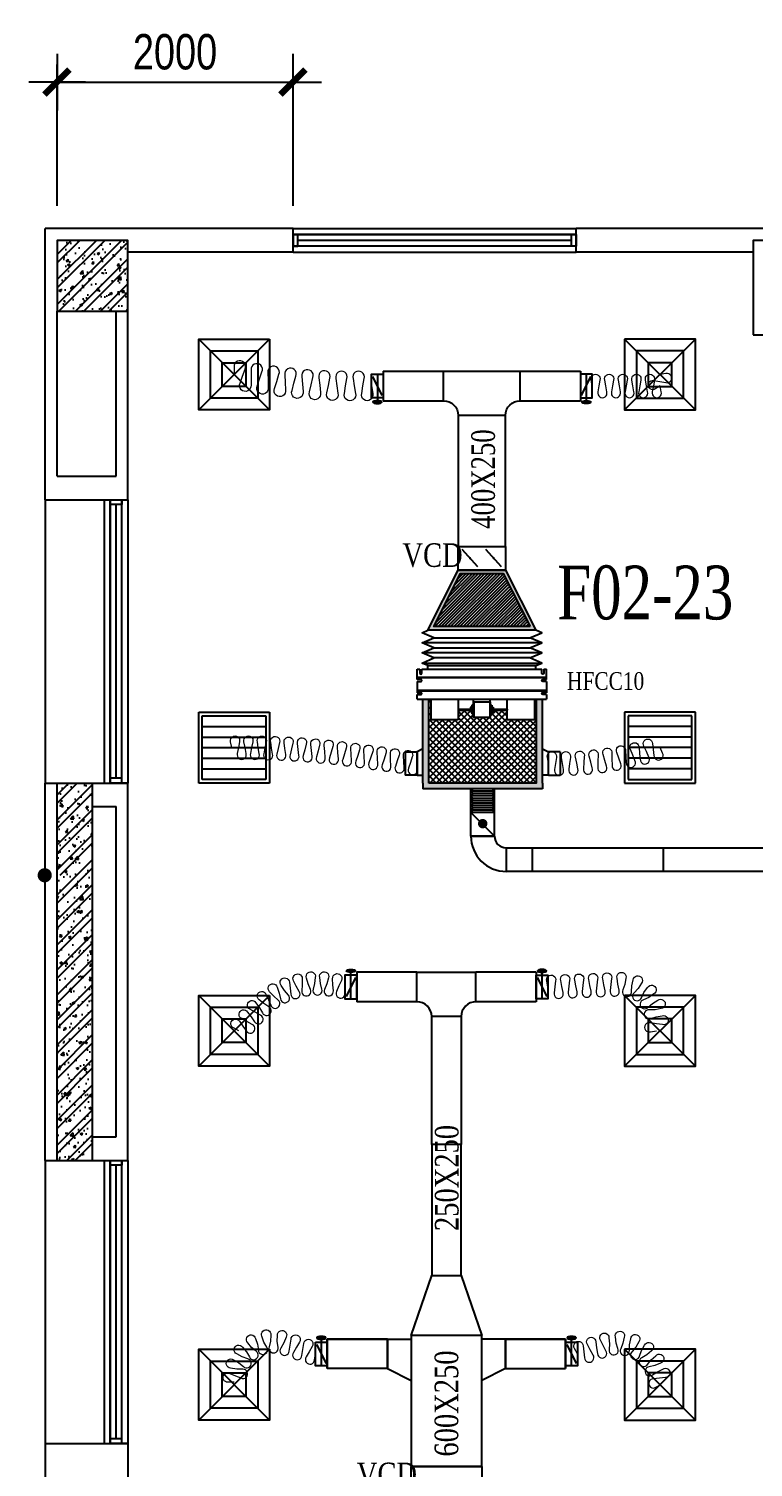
# Model space of a CAD drawing. Header units: metres. Extents: x 352651 to 1421851, y -87441 to -24441.
# Drawn here: x 458438 to 464578, y -44860 to -32666 of the extents above; entities that cross this region are included whole.
import ezdxf
from ezdxf.enums import TextEntityAlignment as Align

# ---------------------------------------------------------------- set-up
doc = ezdxf.new("R2010")
doc.units = ezdxf.units.M
doc.header["$LTSCALE"] = 300
doc.header["$MEASUREMENT"] = 0
doc.header["$PDMODE"] = 2
doc.layers.get('0').update_dxf_attribs({"linetype": 'CONTINUOUS'})
doc.layers.get('Defpoints').update_dxf_attribs({"linetype": 'CONTINUOUS'})
for name, color, linetype in [('bat noi mem', 4, 'CONTINUOUS'), ('CUA', 8, 'CONTINUOUS'), ('CUAGIO', 2, 'CONTINUOUS'), ('DIM', 1, 'CONTINUOUS'), ('HATCH', 145, 'CONTINUOUS'), ('KT', 1, 'CONTINUOUS'), ('NOITHAT', 145, 'CONTINUOUS'), ('THAY', 9, 'CONTINUOUS'), ('thiet bi', 11, 'CONTINUOUS'), ('TUONG', 7, 'CONTINUOUS'), ('vach', 6, 'CONTINUOUS')]:
    doc.layers.add(name, color=color, linetype=linetype)
doc.layers.add('noi mem', color=5, linetype='BATTING', lineweight=0)
doc.styles.add('CHUKICHTHUOC', font='vnshx.shx', dxfattribs={"width": 0.8, "height": 300, "bigfont": '@extfont2.shx'})
doc.styles.add('PHU', font='vntimeh.shx', dxfattribs={"width": 0.8})
doc.styles.add('ROMANS', font='romans.shx', dxfattribs={"width": 0.75, "bigfont": 'romancvn.shx'})
doc.linetypes.add('BATTING', pattern='A,0.0001,-0.1,[134,ltypeshp.shx,S=0.1,R=0,X=-0.1,Y=0],-0.2,[134,ltypeshp.shx,S=0.1,R=180,X=0.1,Y=0],-0.1', length=0.4001)
doc.dimstyles.new('150', dxfattribs={"dimscale": 150, "dimtxt": 2, "dimasz": 0.1, "dimexe": 1, "dimexo": 0, "dimgap": 0.7, "dimtad": 1, "dimdec": 0, "dimzin": 0, "dimdsep": 46, "dimtxsty": 'CHUKICHTHUOC', "dimblk": 'ARR', "dimcen": 0, "dimdle": 1, "dimclrd": 3, "dimclre": 3, "dimclrt": 3, "dimadec": 0, "dimazin": 0, "dimtfac": 1, "dimtdec": 0, "dimtix": 1, "dimtmove": 2, "dimatfit": 3, "dimldrblk": 'ARR', "dimfxl": 1, "dimtolj": 1, "dimtzin": 0, "dimarcsym": 0})

# ---------------------------------------------------------------- blocks, each defined once
blk = doc.blocks.new('SAD')
at = {"layer": 'CUAGIO', "color": 8}
for p, q in [((-300, -300), (300, 300)), ((300, -300), (-300, 300))]:
    blk.add_line(p, q, dxfattribs=at)
at = {"layer": 'CUAGIO'}
blk.add_lwpolyline([(300, -300), (300, 300), (-300, 300), (-300, -300)], close=True, dxfattribs=at)
at = {"layer": 'CUAGIO', "color": 8}
for points in [[(200, -200), (200, 200), (-200, 200), (-200, -200)], [(100, -100), (100, 100), (-100, 100), (-100, -100)]]:
    blk.add_lwpolyline(points, close=True, dxfattribs=at)
blk = doc.blocks.new('SAG')
at = {"layer": 'CUAGIO'}
for p, q in [((-300, 300), (-300, -300)), ((300, 300), (-300, 300)), ((300, -300), (300, 300)), ((-300, -300), (300, -300))]:
    blk.add_line(p, q, dxfattribs=at)
at = {"layer": 'CUAGIO', "color": 8}
for p, q in [((-270, 270), (-270, -270)), ((270, 270), (-270, 270)), ((-180, -270), (-180, 270)), ((-90, -270), (-90, 270)), ((0, -270), (0, 270)), ((90, -270), (90, 270)), ((180, -270), (180, 270)), ((270, -270), (270, 270)), ((-270, -270), (270, -270))]:
    blk.add_line(p, q, dxfattribs=at)
blk = doc.blocks.new('ARR')
at = {"color": 1}
for p, q in [((0, -16), (0, 16)), ((-16, 0), (16, 0))]:
    blk.add_line(p, q, dxfattribs=at)
at = {"color": 3, "const_width": 3.6}
blk.add_lwpolyline([(-7.07, -7.07), (7.07, 7.07)], dxfattribs=at)
blk = doc.blocks.new('*D32')
at = {"layer": 'Defpoints', "color": 0, "linetype": 'Continuous', "ltscale": 1.5, "transparency": 16777216}
for p in [(460678, -33118), (458678, -34167), (460678, -34167)]:
    blk.add_point(p, dxfattribs=at)
at = {"layer": 'DIM', "color": 3, "linetype": 'Continuous', "lineweight": -2, "ltscale": 1.5, "transparency": 16777216}
for p, q in [((458678, -34167), (458678, -32968)), ((460678, -34167), (460678, -32968)), ((458693, -33118), (460663, -33118))]:
    blk.add_line(p, q, dxfattribs=at)
at = {"layer": 'DIM', "color": 3, "linetype": 'Continuous', "lineweight": -2, "ltscale": 1.5, "transparency": 16777216, "xscale": 15, "yscale": 15, "zscale": 15, "rotation": 180}
blk.add_blockref('ARR', (458678, -33118), dxfattribs=at)
at = {"layer": 'DIM', "color": 3, "linetype": 'Continuous', "lineweight": -2, "ltscale": 1.5, "transparency": 16777216, "xscale": 15, "yscale": 15, "zscale": 15}
blk.add_blockref('ARR', (460678, -33118), dxfattribs=at)
at = {"layer": 'DIM', "color": 3, "linetype": 'Continuous', "ltscale": 1.5, "transparency": 16777216, "insert": (459678, -32863), "char_height": 300, "attachment_point": 5, "style": 'CHUKICHTHUOC'}
blk.add_mtext('\\A1;2000', dxfattribs=at)
blk = doc.blocks.new('cot1')
at = {"layer": 'vach'}
blk.add_lwpolyline([(-400, -400), (400, -400), (400, 400), (-400, 400)], close=True, dxfattribs=at)
blk = doc.blocks.new('1-van gio D200')
at = {"layer": 'CUAGIO'}
h = blk.add_hatch(dxfattribs=at)
h.set_pattern_fill('ANSI31', color=256, scale=100, style=0)
edge = h.paths.add_edge_path()
edge.add_ellipse((486127, -58494), major_axis=(-38.1, 0), ratio=0.310482, start_angle=0, end_angle=360, ccw=False)
for p, q in [((486167, -58437), (486087, -58277)), ((486127, -58257), (486127, -58494))]:
    blk.add_line(p, q, dxfattribs=at)
at = {"layer": 'CUAGIO', "const_width": 3}
for points in [[(486127, -58457), (486177, -58457), (486177, -58257), (486077, -58257), (486077, -58457), (486127, -58457)], [(486167, -58437), (486087, -58277)], [(486127, -58257), (486127, -58494)]]:
    blk.add_lwpolyline(points, dxfattribs=at)
at = {"layer": 'CUAGIO'}
blk.add_lwpolyline([(486177, -58457), (486077, -58457), (486077, -58257), (486177, -58257)], close=True, dxfattribs=at)
at = {"layer": 'CUAGIO', "const_width": 5.35}
blk.add_lwpolyline([(486131, -58357, -1), (486123, -58357, -1)], format="xyb", close=True, dxfattribs=at)
at = {"layer": 'CUAGIO', "extrusion": (0, 0, -1)}
blk.add_ellipse((486127, -58494), major_axis=(-38.1, 0), ratio=0.310482, start_param=-1.570796, end_param=4.712389, dxfattribs=at)
blk = doc.blocks.new('bac noi mem')
at = {"layer": 'bat noi mem'}
for p, q in [((493887, -64673), (493867, -64693)), ((494067, -64693), (493867, -64693)), ((493867, -64693), (493887, -64713)), ((493887, -64713), (493867, -64733)), ((494067, -64733), (493867, -64733)), ((493867, -64733), (493887, -64753)), ((494047, -64673), (493887, -64673)), ((494047, -64713), (493887, -64713)), ((494047, -64673), (494067, -64693)), ((494067, -64693), (494047, -64713)), ((494047, -64713), (494067, -64733)), ((494067, -64733), (494047, -64753)), ((493887, -64753), (493867, -64773)), ((494067, -64773), (493867, -64773)), ((493867, -64773), (493887, -64793)), ((493887, -64793), (493867, -64813)), ((494067, -64813), (493867, -64813)), ((493867, -64813), (493887, -64833)), ((493887, -64833), (493867, -64853)), ((494067, -64853), (493867, -64853)), ((493867, -64853), (493887, -64873)), ((494047, -64753), (493887, -64753)), ((494047, -64793), (493887, -64793)), ((494047, -64833), (493887, -64833)), ((494047, -64753), (494067, -64773)), ((494067, -64773), (494047, -64793)), ((494047, -64793), (494067, -64813)), ((494067, -64813), (494047, -64833)), ((494047, -64833), (494067, -64853)), ((494067, -64853), (494047, -64873)), ((494047, -64873), (493887, -64873))]:
    blk.add_line(p, q, dxfattribs=at)

msp = doc.modelspace()

# ---------------------------------------------------------------- hatches: boundary and pattern name
at = {"layer": 'CUAGIO'}
h = msp.add_hatch(dxfattribs=at)
h.set_pattern_fill('DOTS', color=256, scale=150, style=0)
h.set_pattern_definition([(0, (-374409.966, -62921.771), (4.6875, 9.375), [0, -9.375])])
h.paths.add_polyline_path([(462686.7, -37734.1), (461870.1, -37734.1), (462096.9, -37284.1), (462459.9, -37284.1)], flags=16)
h.paths.add_polyline_path([(462735.4, -37764.1), (461821.4, -37764.1), (462078.4, -37254.1), (462478.4, -37254.1)])
h = msp.add_hatch(dxfattribs=at)
h.set_pattern_fill('ANSI31', color=256, scale=150, style=0)
h.set_pattern_definition([(45, (-178200, 0), (-13.25825215, 13.25825215), [])])
h.paths.add_polyline_path([(462686.7, -37734.1), (461870.1, -37734.1), (462096.9, -37284.1), (462459.9, -37284.1)])
h = msp.add_hatch(dxfattribs=at)
h.set_pattern_fill('DOTS', color=2, scale=200, style=0)
h.set_pattern_definition([(0, (-110826.6, 18482.862), (6.25, 12.5), [0, -12.5])])
h.paths.add_polyline_path([(462742.4, -39059.6), (461828.8, -39059.6), (461828.8, -38349.6), (461778.8, -38349.6), (461778.8, -39059.6), (461778.8, -39109.6), (462792.4, -39109.6), (462792.4, -39059.6), (462792.4, -38349.6), (462742.4, -38349.6)])
at = {"layer": 'CUAGIO', "ltscale": 1.5}
h = msp.add_hatch(dxfattribs=at)
h.set_pattern_fill('ANSI37', color=9, scale=300, style=0)
h.paths.add_polyline_path([(462742.4, -39059.6), (462742.4, -38349.6), (462723.3, -38349.6), (462723.3, -38524.6), (462493.1, -38524.6), (462493.1, -38441.7), (462373.4, -38441.7), (462373.4, -38457.3), (462362.9, -38457.3), (462362.9, -38473.1), (462353, -38473.1), (462353, -38498.1, -1), (462346.5, -38500.2), (462210.3, -38500.2, -1), (462203.9, -38498.1), (462203.9, -38473.1), (462194, -38473.1), (462194, -38457.3), (462183.4, -38457.3), (462183.4, -38441.7), (462078.2, -38441.7), (462078.2, -38524.6), (461847.9, -38524.6), (461847.9, -38349.6), (461828.8, -38349.6), (461828.8, -39059.6)])
at = {"layer": 'HATCH', "linetype": 'Continuous'}
h = msp.add_hatch(dxfattribs=at)
h.set_pattern_fill('ANSI32,_O', color=256, scale=400)
h.set_pattern_definition([(45, (745.91, -347750.56), (-106.066017, 106.066017), []), (45, (816.62, -347750.56), (-106.066017, 106.066017), [])])
h.paths.add_polyline_path([(458978.4, -39059.6), (458678.4, -39059.6), (458678.4, -39812.4, -0.3648106), (458703.3, -39841.9, -0.3648106), (458678.4, -39871.5), (458678.4, -40859.6), (458978.4, -40859.6)])
h.paths.add_polyline_path([(458978.4, -40859.6), (458678.4, -40859.6), (458678.4, -42259.6), (458978.4, -42259.6)])
h = msp.add_hatch(dxfattribs=at)
h.set_pattern_fill('AR-CONC,_O', color=256, scale=30)
h.set_pattern_definition([(50, (745.91, -347750.56), (215.178055, -18.82564), [22.5, -247.5]), (355, (745.9, -347750.56), (-41.6254, 225.65764), [18, -198]), (100.4514, (763.84, -347752.12), (173.552815, 206.83186), [19.12206, -210.34263]), (46.1842, (745.9, -347690.56), (320.17231, -49.6557), [33.75, -371.25]), (96.6356, (772.6, -347694.7), (280.39881, 292.23536), [28.68309, -315.5139]), (351.1842, (745.9, -347690.56), (280.39858, 292.23558), [27, -297]), (21, (775.91, -347705.56), (179.072116, -120.78567), [22.5, -247.5]), (326, (775.9, -347705.56), (72.9946, 217.54501), [18, -198]), (71.4514, (790.83, -347715.62), (252.06679, 96.75915), [19.12206, -210.34263]), (37.5, (745.91, -347750.556), (3.647957, 99.868156), [0, -195.6, 0, -201, 0, -198.75]), (7.5, (745.91, -347750.56), (78.920861, 118.323514), [0, -114.6, 0, -191.1, 0, -75.75]), (327.5, (679.01, -347750.556), (160.146731, -6.766462), [0, -75, 0, -234, 0, -310.5]), (317.5, (649.01, -347750.56), (174.95585, 30.031495), [0, -97.5, 0, -155.4, 0, -220.5])])
h.paths.add_polyline_path([(458978.4, -39059.6), (458678.4, -39059.6), (458678.4, -39812.4, -0.3648106), (458703.3, -39841.9, -0.3648106), (458678.4, -39871.5), (458678.4, -40859.6), (458978.4, -40859.6)])
h.paths.add_polyline_path([(458978.4, -40859.6), (458678.4, -40859.6), (458678.4, -42259.6), (458978.4, -42259.6)])
at = {"layer": 'NOITHAT', "linetype": 'Continuous'}
h = msp.add_hatch(dxfattribs=at)
h.set_pattern_fill('ANSI32,_O', color=256, scale=400)
h.set_pattern_definition([(45, (89081.04, -347750.56), (-106.066017, 106.066017), []), (45, (89151.75, -347750.56), (-106.066017, 106.066017), [])])
h.paths.add_polyline_path([(458978.4, -34859.6), (458978.4, -34459.6), (458678.4, -34459.6), (458678.4, -34859.6)])
h.paths.add_polyline_path([(459278.4, -34859.6), (459278.4, -34459.6), (458978.4, -34459.6), (458978.4, -34859.6)])
h.paths.add_polyline_path([(458978.4, -34859.6), (458978.4, -35059.6), (459278.4, -35059.6), (459278.4, -34859.6)])
h.paths.add_polyline_path([(458978.4, -35059.6), (458978.4, -34859.6), (458678.4, -34859.6), (458678.4, -35059.6)])
h = msp.add_hatch(dxfattribs=at)
h.set_pattern_fill('AR-CONC,_O', color=256, scale=30)
h.set_pattern_definition([(50, (89081.04, -347750.56), (215.178055, -18.82564), [22.5, -247.5]), (355, (89081.04, -347750.56), (-41.6254, 225.65764), [18, -198]), (100.4514, (89098.97, -347752.12), (173.552815, 206.83186), [19.12206, -210.34263]), (46.1842, (89081.04, -347690.56), (320.17231, -49.6557), [33.75, -371.25]), (96.6356, (89107.72, -347694.7), (280.39881, 292.23536), [28.68309, -315.5139]), (351.1842, (89081.04, -347690.56), (280.39858, 292.23558), [27, -297]), (21, (89111.04, -347705.56), (179.072116, -120.78567), [22.5, -247.5]), (326, (89111.04, -347705.56), (72.9946, 217.54501), [18, -198]), (71.4514, (89125.96, -347715.62), (252.06679, 96.75915), [19.12206, -210.34263]), (37.5, (89081.04, -347750.556), (3.647957, 99.868156), [0, -195.6, 0, -201, 0, -198.75]), (7.5, (89081.04, -347750.56), (78.920861, 118.323514), [0, -114.6, 0, -191.1, 0, -75.75]), (327.5, (89014.14, -347750.556), (160.146731, -6.766462), [0, -75, 0, -234, 0, -310.5]), (317.5, (88984.14, -347750.56), (174.95585, 30.031495), [0, -97.5, 0, -155.4, 0, -220.5])])
h.paths.add_polyline_path([(458978.4, -34859.6), (458978.4, -34459.6), (458678.4, -34459.6), (458678.4, -34859.6)])
h.paths.add_polyline_path([(459278.4, -34859.6), (459278.4, -34459.6), (458978.4, -34459.6), (458978.4, -34859.6)])
h.paths.add_polyline_path([(458978.4, -34859.6), (458978.4, -35059.6), (459278.4, -35059.6), (459278.4, -34859.6)])
h.paths.add_polyline_path([(458978.4, -35059.6), (458978.4, -34859.6), (458678.4, -34859.6), (458678.4, -35059.6)])

# ---------------------------------------------------------------- linework, layer by layer
at = {"layer": 'bat noi mem'}
for p, q in [((462735.4, -37764.1), (461821.4, -37764.1)), ((462785.4, -37871.3), (461771.4, -37871.3)), ((461871.4, -37828.4), (462685.4, -37828.4)), ((461871.4, -37914.1), (462685.4, -37914.1)), ((462785.4, -37957), (461771.4, -37957)), ((461771.4, -38042.7), (462785.4, -38042.7)), ((462685.4, -37999.8), (461871.4, -37999.8))]:
    msp.add_line(p, q, dxfattribs=at)
for points in [[(461821.4, -38064.1), (461771.4, -38042.7), (461871.4, -37999.8), (461771.4, -37957), (461871.4, -37914.1), (461771.4, -37871.3), (461871.4, -37828.4), (461771.4, -37785.6), (461821.4, -37764.1)], [(462735.4, -38064.1), (462785.4, -38042.7), (462685.4, -37999.8), (462785.4, -37957), (462685.4, -37914.1), (462785.4, -37871.3), (462685.4, -37828.4), (462785.4, -37785.6), (462735.4, -37764.1)]]:
    msp.add_lwpolyline(points, dxfattribs=at)
at = {"layer": 'CUA', "linetype": 'Continuous'}
for p, q in [((460678.4, -34409.6), (463078.4, -34409.6)), ((463078.4, -34409.6), (460678.4, -34409.6)), ((463038.4, -34459.6), (460718.4, -34459.6)), ((463078.4, -34509.6), (460678.4, -34509.6)), ((459128.4, -36659.6), (459128.4, -39059.6)), ((459128.4, -39059.6), (459128.4, -36659.6)), ((459178.4, -39019.6), (459178.4, -36699.6)), ((459228.4, -39059.6), (459228.4, -36659.6)), ((459128.4, -42259.6), (459128.4, -44659.6)), ((459128.4, -44659.6), (459128.4, -42259.6)), ((459178.4, -44619.6), (459178.4, -42299.6)), ((459228.4, -44659.6), (459228.4, -42259.6))]:
    msp.add_line(p, q, dxfattribs=at)
for points in [[(460678.4, -34509.6), (460718.4, -34509.6), (460718.4, -34409.6), (460678.4, -34409.6)], [(463078.4, -34509.6), (463038.4, -34509.6), (463038.4, -34409.6), (463078.4, -34409.6)], [(459228.4, -36659.6), (459228.4, -36699.6), (459128.4, -36699.6), (459128.4, -36659.6)], [(459228.4, -39059.6), (459228.4, -39019.6), (459128.4, -39019.6), (459128.4, -39059.6)], [(459228.4, -42259.6), (459228.4, -42299.6), (459128.4, -42299.6), (459128.4, -42259.6)], [(459228.4, -44659.6), (459228.4, -44619.6), (459128.4, -44619.6), (459128.4, -44659.6)]]:
    msp.add_lwpolyline(points, close=True, dxfattribs=at)
at = {"layer": 'CUAGIO'}
for p, q in [((461443.4, -35569.1), (461443.4, -35819.1)), ((463113.4, -35569.1), (463113.4, -35819.1)), ((462245.4, -37228.4), (462111.5, -37079.8)), ((462445.4, -37228.4), (462311.5, -37079.8)), ((461778.8, -39059.6), (461778.8, -38349.6)), ((461828.8, -38349.6), (461828.8, -38349.6)), ((461828.8, -39059.6), (461828.8, -38349.6)), ((462742.4, -38349.6), (462742.4, -38349.6)), ((462742.4, -39059.6), (462742.4, -38349.6)), ((462792.4, -39059.6), (462792.4, -38349.6)), ((461629.1, -38794.3), (461629.1, -38994.3)), ((461728.8, -38794.3), (461728.8, -38994.3)), ((461728.8, -38994.3), (461728.8, -38794.3)), ((461728.8, -38994.3), (461728.8, -38794.3)), ((462842.4, -38994.3), (462842.4, -38794.3)), ((462842.4, -38994.3), (462842.4, -38794.3)), ((462842.4, -38994.3), (462842.4, -38794.3)), ((462942.1, -38794.3), (462942.1, -38994.3)), ((461728.8, -38994.3), (461629.1, -38994.3)), ((462842.4, -38994.3), (462942.1, -38994.3)), ((462792.4, -39109.6), (461778.8, -39109.6)), ((462185.6, -39509.6), (462185.6, -39109.6)), ((462385.6, -39343.2), (462385.6, -39109.6)), ((462385.6, -39509.6), (462385.6, -39210)), ((462385.6, -39309.6), (462185.6, -39309.6)), ((462185.6, -39309.6), (462385.6, -39509.6)), ((462185.6, -39509.6), (462385.6, -39509.6)), ((462385.6, -39509.6), (462185.6, -39509.6)), ((462385.6, -39509.6), (462185.6, -39509.6)), ((462485.6, -39609.6), (470478.4, -39609.6)), ((462485.6, -39609.6), (462485.6, -39809.6)), ((462708.4, -39809.6), (462708.4, -39609.6)), ((463818.4, -39809.6), (463818.4, -39609.6)), ((470478.4, -39809.6), (462485.6, -39809.6)), ((461218.4, -40664.1), (461218.4, -40914.1)), ((462738.4, -40664.1), (462738.4, -40914.1)), ((462103.4, -42124.1), (461853.4, -42124.1)), ((461853.4, -42124.1), (461853.4, -43234.1)), ((462103.4, -43234.1), (462103.4, -42124.1)), ((460968.4, -44024), (460968.4, -43774)), ((460968.4, -43774), (461678.4, -43774)), ((461478.4, -43774), (460968.4, -43774)), ((460968.4, -43774), (460968.4, -44024)), ((461478.4, -43774), (461478.4, -44024)), ((461478.4, -43774), (461478.4, -44024)), ((461478.4, -44024), (461478.4, -43774)), ((461478.4, -44024), (461478.4, -43774)), ((462988.4, -43774), (462278.4, -43774)), ((462478.4, -43774), (462478.4, -44024)), ((462478.4, -43774), (462478.4, -44024)), ((462478.4, -44024), (462478.4, -43774)), ((462478.4, -44024), (462478.4, -43774)), ((462478.4, -43774), (462988.4, -43774)), ((462988.4, -44024), (462988.4, -43774)), ((462988.4, -43774), (462988.4, -44024)), ((461478.4, -44024), (460968.4, -44024)), ((461478.4, -44024), (461678.4, -44124)), ((462478.4, -44024), (462278.4, -44124)), ((462478.4, -44024), (462988.4, -44024)), ((462278.4, -44854.1), (461678.4, -44854.1))]:
    msp.add_line(p, q, dxfattribs=at)
at = {"layer": 'CUAGIO', "ltscale": 1.5}
for p, q in [((461953.4, -35819.1), (461953.4, -35569.1)), ((461953.4, -35819.1), (461953.4, -35569.1)), ((461953.4, -35569.1), (462603.4, -35569.1)), ((462603.4, -35819.1), (462603.4, -35569.1)), ((462478.4, -35944.1), (462078.4, -35944.1)), ((461728.4, -40664.1), (462228.4, -40664.1))]:
    msp.add_line(p, q, dxfattribs=at)
at = {"layer": 'CUAGIO', "color": 2}
for p, q in [((461778.8, -39059.6), (461778.8, -39109.6)), ((462742.4, -39059.6), (461828.8, -39059.6)), ((462792.4, -39059.6), (462792.4, -39109.6)), ((461728.4, -40914.1), (461728.4, -40664.1)), ((462228.4, -40914.1), (462228.4, -40664.1)), ((462103.4, -41039.1), (461853.4, -41039.1)), ((461678.4, -43744.1), (461853.4, -43234.1)), ((461853.4, -43234.1), (462103.4, -43234.1)), ((462103.4, -43234.1), (462278.4, -43744.1)), ((462278.4, -43744.1), (461678.4, -43744.1)), ((461678.4, -43744.1), (461678.4, -44854.1)), ((462278.4, -44854.1), (462278.4, -43744.1))]:
    msp.add_line(p, q, dxfattribs=at)
for points in [[(461443.4, -35569.1), (461953.4, -35569.1)], [(462603.4, -35569.1), (463113.4, -35569.1)], [(461728.4, -40664.1), (461218.4, -40664.1)], [(462738.4, -40664.1), (462228.4, -40664.1)]]:
    msp.add_lwpolyline(points, dxfattribs=at)
for points in [[(461443.4, -35819.1), (461953.4, -35819.1, -0.4142136), (462078.4, -35944.1), (462078.4, -37054.1), (462478.4, -37054.1), (462478.4, -35944.1, -0.4142136), (462603.4, -35819.1), (463113.4, -35819.1)], [(462738.4, -40914.1), (462228.4, -40914.1, 0.4142136), (462103.4, -41039.1), (462103.4, -42124.1), (461853.4, -42124.1), (461853.4, -41039.1, 0.4142136), (461728.4, -40914.1), (461218.4, -40914.1)]]:
    msp.add_lwpolyline(points, format="xyb", dxfattribs=at)
at = {"layer": 'CUAGIO'}
for points in [[(462078.4, -37054.1), (462478.4, -37054.1), (462478.4, -37254.1), (462078.4, -37254.1)], [(462735.4, -37764.1), (461821.4, -37764.1), (462078.4, -37254.1), (462478.4, -37254.1)], [(462686.7, -37734.1), (461870.1, -37734.1), (462096.9, -37284.1), (462459.9, -37284.1)], [(461678.4, -44854.1), (462278.4, -44854.1), (462278.4, -45054.1), (461678.4, -45054.1)]]:
    msp.add_lwpolyline(points, close=True, dxfattribs=at)
for points, const_width in [([(462173.4, -37154.1, 1), (462183.4, -37154.1, 1)], 10), ([(462373.4, -37154.1, 1), (462383.4, -37154.1, 1)], 10), ([(462265.6, -39404.1, 1), (462305.6, -39404.1, 1)], 40)]:
    msp.add_lwpolyline(points, format="xyb", close=True, dxfattribs=dict(at, const_width=const_width))
for points in [[(461778.8, -38769.1), (461728.8, -38794.3)], [(462792.4, -38769.1), (462842.4, -38794.3)], [(461629.1, -38794.3), (461728.8, -38794.3)], [(462942.1, -38794.3), (462842.4, -38794.3)], [(461728.8, -38994.3), (461778.8, -38994.3)], [(462842.4, -38994.3), (462792.4, -38994.3)]]:
    msp.add_lwpolyline(points, dxfattribs=at)
for radius in [300, 100]:
    msp.add_arc((462485.6, -39509.6), radius, 180, 270, dxfattribs=at)
at = {"layer": 'HATCH', "linetype": 'Continuous'}
for p, q in [((458578.4, -36659.6), (458578.4, -39059.6)), ((459078.4, -36659.6), (459078.4, -39059.6))]:
    msp.add_line(p, q, dxfattribs=at)
msp.add_lwpolyline([(459278.4, -36659.6), (459278.4, -39059.6), (459128.4, -39059.6), (459128.4, -36659.6)], close=True, dxfattribs=at)
at = {"layer": 'HATCH', "linetype": 'Continuous', "const_width": 60}
msp.add_lwpolyline([(458543.3, -39841.9, 1), (458603.3, -39841.9, 1)], format="xyb", close=True, dxfattribs=at)
at = {"layer": 'noi mem', "ltscale": 1.5}
for points in [[(461343.4, -35694.1), (461353.7, -35756.6, -1.3333333), (461259.9, -35756.6), (461270.2, -35694.1), (461280.5, -35631.6, 1.3333333), (461186.7, -35631.6), (461197, -35694.1), (461207.2, -35756.7, -1.3333333), (461113.4, -35756.5), (461123.8, -35694), (461135, -35631.8, 1.3333333), (461041.3, -35630.4), (461050.6, -35692.9), (461059, -35755.8, -1.3333333), (460965.3, -35753), (460977.4, -35690.7), (460990.5, -35628.9, 1.3333333), (460896.8, -35624.7), (460904.3, -35687.5), (460910.9, -35750.6, -1.3333333), (460817.3, -35745), (460831.2, -35683.1), (460846.1, -35621.7, 1.3333333), (460752.6, -35614.7), (460758.2, -35677.7), (460762.9, -35741, -1.3333333), (460669.5, -35732.7), (460685.3, -35671.2), (460702, -35610.2, 1.3333333), (460608.7, -35600.5), (460612.5, -35663.6), (460615.3, -35727, -1.3333333), (460522.2, -35716), (460539.8, -35655), (460558.3, -35594.5, 1.3333333), (460465.4, -35582.1), (460467.3, -35645.3), (460468.2, -35708.7, -1.3333333), (460375.5, -35694.9), (460394.9, -35634.5), (460415.1, -35574.6, 1.3333333), (460322.6, -35559.4), (460322.6, -35622.6), (460321.9, -35686, -1.3333333), (460229.6, -35669.7), (460250.5, -35609.9), (460271.5, -35550.2, 1.3333333), (460179.2, -35533.9), (460178.4, -35597.2)], [(463213.4, -35694.1), (463204.7, -35644.1, -1.3333333), (463279.7, -35644.1), (463271, -35694.1), (463262.4, -35744.1, 1.3333333), (463337.4, -35744.1), (463328.7, -35694.1), (463320, -35644.1, -1.3333333), (463395, -35644.1), (463386.3, -35694.1), (463377.6, -35744.1, 1.3333333), (463452.6, -35744.1), (463443.9, -35694.1), (463435.2, -35644.1, -1.3333333), (463510.2, -35644.1), (463501.5, -35694.1), (463492.8, -35744.1, 1.3333333), (463567.8, -35744.1), (463559.1, -35694.1), (463550.4, -35644.1, -1.3333333), (463625.4, -35644.1), (463616.7, -35694.1), (463608.1, -35744.1, 1.3333333), (463683.1, -35744.1), (463674.4, -35694.1), (463665.7, -35644.1, -1.3333333), (463740.7, -35644.1), (463732, -35694.1), (463723.3, -35744.1, 1.3333333), (463798.3, -35744.1), (463789.6, -35694.1), (463739.1, -35723.7, -1.3333333), (463735.3, -35648.8), (463787.6, -35654.8), (463837.4, -35664.3, 1.3333333), (463838.5, -35589.3), (463788.4, -35597.2)], [(460158.4, -38759.6), (460149.1, -38709.6, -1.3333333), (460224.1, -38709.6), (460214.8, -38759.6), (460205.5, -38809.6, 1.3333333), (460280.5, -38809.6), (460271.1, -38759.6), (460262.1, -38709.5, -1.3333333), (460337.1, -38709.9), (460327.5, -38759.9), (460317.5, -38809.7, 1.3333333), (460392.5, -38810.7), (460383.9, -38760.7), (460375.6, -38710.4, -1.3333333), (460450.6, -38712.1), (460440.2, -38761.9), (460429.4, -38811.6, 1.3333333), (460504.4, -38813.8), (460496.5, -38763.6), (460489.1, -38713.2, -1.3333333), (460564.1, -38716), (460552.9, -38765.7), (460541.3, -38815.2, 1.3333333), (460616.2, -38818.6), (460609.2, -38768.3), (460602.5, -38717.8, -1.3333333), (460677.4, -38721.8), (460665.4, -38771.3), (460653, -38820.6, 1.3333333), (460727.9, -38825.2), (460721.7, -38774.8), (460715.9, -38724.2, -1.3333333), (460790.7, -38729.4), (460777.9, -38778.7), (460764.7, -38827.8, 1.3333333), (460839.5, -38833.6), (460834.1, -38783.1), (460829.1, -38732.4, -1.3333333), (460903.8, -38738.8), (460890.2, -38787.9), (460876.3, -38836.8, 1.3333333), (460951, -38843.8), (460946.4, -38793.2), (460942.2, -38742.4, -1.3333333), (461016.8, -38750), (461002.4, -38798.9), (460987.7, -38847.5, 1.3333333), (461062.2, -38855.7), (461058.4, -38805.1), (461055.1, -38754.2, -1.3333333), (461129.5, -38763), (461114.4, -38811.7), (461098.9, -38860, 1.3333333), (461173.3, -38869.4), (461170.3, -38818.7), (461167.7, -38767.9, -1.3333333), (461242.1, -38777.8), (461226.2, -38826.2), (461210.2, -38874.5, 1.3333333), (461284.6, -38884.6), (461282, -38833.8), (461279.5, -38783, -1.3333333), (461353.8, -38793), (461337.9, -38841.3), (461321.9, -38889.6, 1.3333333), (461396.3, -38899.7), (461393.7, -38848.9), (461391.2, -38798.1, -1.3333333), (461465.5, -38808.2), (461449.6, -38856.5), (461433.6, -38904.8, 1.3333333), (461508, -38914.8), (461505.4, -38864), (461502.9, -38813.2, -1.3333333), (461577.2, -38823.3), (461561.3, -38871.6), (461545.3, -38919.9, 1.3333333), (461619.7, -38930), (461617.1, -38879.2), (461614.6, -38828.4, -1.3333333), (461688.9, -38838.5), (461673, -38886.8), (461657, -38935.1, 1.3333333), (461731.3, -38945.1), (461728.8, -38894.3)], [(462842.4, -38894.3), (462834.9, -38844.3, -1.3333333), (462909.9, -38844.3), (462902.4, -38894.3), (462895, -38944.4, 1.3333333), (462970, -38944.3), (462962.4, -38894.3), (462954, -38844.6, -1.3333333), (463029, -38843.2), (463022.4, -38893.1), (463017, -38943.6, 1.3333333), (463091.9, -38940.5), (463082.4, -38890.7), (463071.7, -38841.4, -1.3333333), (463146.6, -38836.7), (463142.3, -38886.9), (463139.1, -38937.5, 1.3333333), (463213.8, -38931.1), (463202, -38881.7), (463189.2, -38833, -1.3333333), (463263.8, -38824.9), (463261.7, -38875.2), (463260.8, -38925.9, 1.3333333), (463335.2, -38916.2), (463321.2, -38867.4), (463306.2, -38819.3, -1.3333333), (463380.3, -38807.9), (463380.5, -38858.3), (463381.9, -38909, 1.3333333), (463455.7, -38895.9), (463439.6, -38847.8), (463422.4, -38800.4, -1.3333333), (463495.9, -38785.6), (463498.4, -38836), (463502, -38886.6, 1.3333333), (463575.2, -38870.2), (463556.9, -38822.9), (463537.7, -38776.3, -1.3333333), (463610.5, -38758.3), (463615.2, -38808.4), (463621.1, -38858.8, 1.3333333), (463693.5, -38839.2), (463673.1, -38792.7), (463652.1, -38746.7, -1.3333333), (463724.2, -38726), (463730.8, -38776.1), (463737.4, -38826.3, 1.3333333), (463809.4, -38805.5), (463788.4, -38759.6)], [(460218.4, -41159.6), (460173.5, -41134.8, -1.3333333), (460223.4, -41078.8), (460253.2, -41120.5), (460283, -41162.2, 1.3333333), (460332.8, -41106.2), (460287.9, -41081.5), (460243, -41056.7, -1.3333333), (460292.8, -41000.7), (460322.6, -41042.4), (460352.4, -41084.2, 1.3333333), (460402.3, -41028.1), (460357.4, -41003.4), (460312.6, -40977.5, -1.3333333), (460363.5, -40922.4), (460392.8, -40965), (460418.4, -41008.9, 1.3333333), (460473.1, -40957.5), (460430.9, -40929.2), (460390.4, -40897.1, -1.3333333), (460448.8, -40850), (460471.6, -40896.4), (460490.4, -40943.6, 1.3333333), (460552.1, -40901), (460514.6, -40866.7), (460479.3, -40828.9, -1.3333333), (460544.1, -40791), (460559.7, -40840.4), (460571.2, -40889.9, 1.3333333), (460638.6, -40857), (460606.7, -40817.5), (460577.4, -40774.8, -1.3333333), (460647.1, -40747), (460655.2, -40798.1), (460659.2, -40848.8, 1.3333333), (460730.8, -40826.3), (460705.1, -40782.5), (460682.5, -40735.9, -1.3333333), (460755.6, -40718.9), (460756, -40770.6), (460752.3, -40821.3, 1.3333333), (460826.4, -40809.8), (460807.6, -40762.6), (460792.3, -40713.1, -1.3333333), (460867, -40707.2), (460859.7, -40758.4), (460848.5, -40808, 1.3333333), (460923.5, -40807.7), (460911.9, -40758.2), (460904.2, -40707, -1.3333333), (460979, -40712.3), (460964.1, -40761.9), (460945.6, -40809.2, 1.3333333), (461019.8, -40820.1), (461015.8, -40769.5), (461014, -40718.2, -1.3333333), (461087.7, -40732.3), (461067.1, -40779.3), (461046.5, -40826.3, 1.3333333), (461120.2, -40840.4), (461118.4, -40789.1)], [(462838.4, -40789.1), (462828.6, -40739.5, -1.3333333), (462903.6, -40736.5), (462897.7, -40786.8), (462891.9, -40837.1, 1.3333333), (462966.8, -40834.1), (462957, -40784.4), (462947.2, -40734.8, -1.3333333), (463022.2, -40731.8), (463016.3, -40782.1), (463010.5, -40832.4, 1.3333333), (463085.4, -40829.4), (463075.6, -40779.8), (463065.8, -40730.1, -1.3333333), (463140.8, -40727.1), (463134.9, -40777.4), (463129.1, -40827.7, 1.3333333), (463204, -40824.7), (463194.2, -40775.1), (463184.5, -40725.4, -1.3333333), (463259.4, -40722.4), (463253.5, -40772.7), (463247.7, -40823, 1.3333333), (463322.6, -40820), (463312.9, -40770.4), (463303.1, -40720.7, -1.3333333), (463378, -40717.8), (463372.2, -40768), (463366.3, -40818.3, 1.3333333), (463441.3, -40815.3), (463431.5, -40765.7), (463424.1, -40714.4, -1.3333333), (463499.1, -40715.2), (463490.7, -40766.3), (463473.3, -40812.3, 1.3333333), (463546.8, -40827.3), (463548.8, -40778.2), (463561.7, -40727.7, -1.3333333), (463630.7, -40757), (463603.3, -40801.3), (463569.4, -40836.9, 1.3333333), (463631.2, -40879.3), (463652.2, -40834.8), (463683.7, -40793.4, -1.3333333), (463735.9, -40847.2), (463693.4, -40877.4), (463648.3, -40896.9, 1.3333333), (463688.8, -40960.1), (463725.4, -40927.3), (463770.6, -40901.3, -1.3333333), (463797.7, -40971.2), (463746.9, -40982.5), (463697.7, -40983, 1.3333333), (463710.4, -41056.9), (463756.9, -41040.9), (463807.1, -41032.2, -1.3333333), (463808.4, -41107.2), (463758, -41100.2), (463707.9, -41092.8, 1.3333333), (463708.5, -41167.8), (463758.4, -41159.6)], [(460178.4, -44139.6), (460127.6, -44138.7, -1.3333333), (460142.2, -44065.2), (460189.5, -44083.7), (460236.5, -44102.5, 1.3333333), (460251.5, -44029), (460200.8, -44028), (460149.4, -44019.9, -1.3333333), (460173.7, -43949), (460219.3, -43974.2), (460257.2, -44006.1, 1.3333333), (460294.1, -43940.8), (460247.2, -43924.7), (460202.1, -43898.8, -1.3333333), (460250.2, -43841.3), (460283.7, -43881.2), (460307.8, -43924.5, 1.3333333), (460365.6, -43876.7), (460327.5, -43844.9), (460294.6, -43804.5, -1.3333333), (460360.2, -43768.1), (460377.2, -43817.3), (460384.1, -43866.3, 1.3333333), (460455.2, -43842.4), (460431, -43799.1), (460414.8, -43749.6, -1.3333333), (460489, -43739), (460487.3, -43791.1), (460476.2, -43839.4, 1.3333333), (460551.2, -43842.4), (460544.1, -43793.4), (460546.6, -43741.4, -1.3333333), (460619.7, -43758), (460599.5, -43806), (460574.6, -43850.3, 1.3333333), (460645.5, -43874.8), (460653.3, -43824.6), (460661.1, -43774.4, -1.3333333), (460732, -43798.9), (460707.1, -43843.2), (460682.2, -43887.5, 1.3333333), (460753.1, -43912), (460760.9, -43861.8), (460768.7, -43811.6, -1.3333333), (460839.5, -43836.1), (460814.6, -43880.4), (460789.7, -43924.7, 1.3333333), (460860.6, -43949.2), (460868.4, -43899)], [(463088.4, -43899), (463064.5, -43854.2, -1.3333333), (463135.8, -43831.1), (463142.7, -43881.4), (463149.7, -43931.7, 1.3333333), (463221, -43908.5), (463197, -43863.7), (463173.1, -43818.9, -1.3333333), (463244.4, -43795.7), (463251.4, -43846.1), (463258.3, -43896.4, 1.3333333), (463329.6, -43873.2), (463305.7, -43828.4), (463283.4, -43781.7, -1.3333333), (463355.6, -43761.6), (463360.7, -43813.1), (463357.4, -43862.7, 1.3333333), (463431.9, -43854), (463417.3, -43806.5), (463410.7, -43755, -1.3333333), (463485.6, -43758.4), (463474.3, -43809.1), (463455.5, -43855.1, 1.3333333), (463529, -43870.4), (463530.2, -43820.8), (463540.1, -43769.8, -1.3333333), (463610.1, -43796.7), (463583.4, -43841.2), (463551.1, -43878.9, 1.3333333), (463615.9, -43916.7), (463632.7, -43869.9), (463658.3, -43824.7, -1.3333333), (463716.2, -43872.4), (463676.8, -43906.2), (463634.2, -43931.7, 1.3333333), (463683.7, -43988), (463714.4, -43949), (463753, -43914.2, -1.3333333), (463792.9, -43977.7), (463744.8, -43997.3), (463696.3, -44008.1, 1.3333333), (463725.5, -44077.1), (463767, -44049.9), (463812.6, -44027.2, -1.3333333), (463833.7, -44099.2), (463783, -44104.7), (463732.5, -44109.9, 1.3333333), (463753.2, -44182), (463798.8, -44159.6)]]:
    msp.add_lwpolyline(points, format="xyb", dxfattribs=at)
at = {"layer": 'THAY', "linetype": 'Continuous'}
for p, q in [((460678.4, -34359.6), (463078.4, -34359.6)), ((460678.4, -34559.6), (463078.4, -34559.6)), ((458578.4, -42259.6), (458578.4, -44659.6)), ((459078.4, -42259.6), (459078.4, -44659.6))]:
    msp.add_line(p, q, dxfattribs=at)
msp.add_lwpolyline([(459278.4, -42259.6), (459278.4, -44659.6), (459128.4, -44659.6), (459128.4, -42259.6)], close=True, dxfattribs=at)
at = {"layer": 'thiet bi'}
for p, q in [((461729.4, -38183.1), (461729.4, -38095.6)), ((461729.4, -38095.6), (461753.4, -38095.6)), ((461729.4, -38161.6), (462827.4, -38161.6)), ((461769.4, -38095.6), (462787.4, -38095.6)), ((461821.4, -38095.6), (461821.4, -38064.1)), ((461821.4, -38064.1), (462735.4, -38064.1)), ((462735.4, -38095.6), (462735.4, -38064.1)), ((462803.4, -38095.6), (462827.4, -38095.6)), ((462827.4, -38183.1), (462827.4, -38095.6)), ((461729.4, -38166.6), (462827.4, -38166.6)), ((461729.4, -38272.6), (462827.4, -38272.6)), ((461729.4, -38277.6), (462827.4, -38277.6)), ((461729.4, -38349.6), (461729.4, -38310.1)), ((461729.4, -38349.6), (462827.4, -38349.6)), ((462194, -38401.1), (462194, -38473.1)), ((462203.9, -38401.1), (462194, -38401.1)), ((462207.1, -38371.7), (462207.1, -38349.6)), ((462210.3, -38374.1), (462210.3, -38500.2)), ((462346.5, -38374.1), (462346.5, -38500.2)), ((462349.8, -38371.7), (462349.8, -38349.6)), ((462353, -38401.1), (462362.9, -38401.1)), ((462362.9, -38401.1), (462362.9, -38473.1)), ((462827.4, -38310.1), (462827.4, -38349.6)), ((462078.2, -38432.6), (462183.4, -38432.6)), ((462078.2, -38441.7), (462183.4, -38441.7)), ((462183.4, -38416.9), (462183.4, -38457.3)), ((462194, -38416.9), (462183.4, -38416.9)), ((462194, -38457.3), (462183.4, -38457.3)), ((462203.9, -38473.1), (462194, -38473.1)), ((462353, -38473.1), (462362.9, -38473.1)), ((462362.9, -38416.9), (462373.4, -38416.9)), ((462362.9, -38457.3), (462373.4, -38457.3)), ((462373.4, -38416.9), (462373.4, -38457.3)), ((462373.4, -38432.6), (462493.1, -38432.6)), ((462373.4, -38441.7), (462493.1, -38441.7)), ((462493.1, -38432.6), (462493.1, -38441.7))]:
    msp.add_line(p, q, dxfattribs=at)
for points in [[(461753.4, -38095.6), (461753.4, -38127.6, 1), (461769.4, -38127.6), (461769.4, -38095.6)], [(462803.4, -38095.6), (462803.4, -38127.6, -1), (462787.4, -38127.6), (462787.4, -38095.6)], [(461729.4, -38199.1), (461761.4, -38199.1, 1), (461761.4, -38183.1), (461729.4, -38183.1)], [(462827.4, -38199.1), (462795.4, -38199.1, -1), (462795.4, -38183.1), (462827.4, -38183.1)], [(461729.4, -38310.1), (461761.4, -38310.1, 1), (461761.4, -38294.1), (461729.4, -38294.1)], [(462827.4, -38310.1), (462795.4, -38310.1, -1), (462795.4, -38294.1), (462827.4, -38294.1)]]:
    msp.add_lwpolyline(points, format="xyb", dxfattribs=at)
for points in [[(461729.4, -38199.1), (461729.4, -38294.1)], [(462827.4, -38199.1), (462827.4, -38294.1)]]:
    msp.add_lwpolyline(points, dxfattribs=at)
for points in [[(462078.2, -38524.6), (461847.9, -38524.6), (461847.9, -38349.6), (462078.2, -38349.6)], [(462203.9, -38500.2), (462353, -38500.2), (462353, -38374.1), (462203.9, -38374.1)], [(462723.3, -38524.6), (462493.1, -38524.6), (462493.1, -38349.6), (462723.3, -38349.6)]]:
    msp.add_lwpolyline(points, close=True, dxfattribs=at)
for centre, start, end in [((462207.1, -38375.1), 18.04953, 161.95047), ((462349.8, -38375.1), 18.04953, 161.95047), ((462207.1, -38499.1), 198.04953, 341.95047), ((462349.8, -38499.1), 198.04953, 341.95047)]:
    msp.add_arc(centre, 3.41, start, end, dxfattribs=at)
at = {"layer": 'TUONG'}
for p, q in [((460678.4, -34359.6), (458578.4, -34359.6)), ((458578.4, -36659.6), (458578.4, -34359.6)), ((460678.4, -34559.6), (460678.4, -34359.6)), ((463078.4, -34559.6), (463078.4, -34359.6)), ((466878.4, -34359.6), (463078.4, -34359.6)), ((460678.4, -34559.6), (459278.4, -34559.6)), ((464578.4, -34559.6), (463078.4, -34559.6)), ((458678.4, -36459.6), (458678.4, -35059.6)), ((459178.4, -36459.6), (459178.4, -35059.6)), ((459278.4, -36659.6), (459278.4, -35059.6)), ((458678.4, -36459.6), (459178.4, -36459.6)), ((458578.4, -36659.6), (459278.4, -36659.6)), ((458578.4, -42259.6), (458578.4, -39059.6)), ((458578.4, -39059.6), (458678.4, -39059.6)), ((458978.4, -39059.6), (459278.4, -39059.6)), ((459278.4, -42259.6), (459278.4, -39059.6)), ((458978.4, -39259.6), (459178.4, -39259.6)), ((459178.4, -42059.6), (459178.4, -39259.6)), ((458978.4, -42059.6), (459178.4, -42059.6)), ((458578.4, -42259.6), (458678.4, -42259.6)), ((458978.4, -42259.6), (459278.4, -42259.6)), ((458578.4, -44659.6), (458578.4, -45459.6)), ((458578.4, -44659.6), (459278.4, -44659.6)), ((459278.4, -44659.6), (459278.4, -45459.6))]:
    msp.add_line(p, q, dxfattribs=at)
at = {"layer": 'vach'}
for p, q in [((458678.4, -42259.6), (458678.4, -39059.6)), ((458678.4, -39059.6), (458978.4, -39059.6)), ((458978.4, -42259.6), (458978.4, -39059.6)), ((458678.4, -42259.6), (458978.4, -42259.6))]:
    msp.add_line(p, q, dxfattribs=at)
msp.add_lwpolyline([(458678.4, -35059.6), (459278.4, -35059.6), (459278.4, -34459.6), (458678.4, -34459.6)], close=True, dxfattribs=at)
msp.add_lwpolyline([(458678.4, -35059.6), (459278.4, -35059.6), (459278.4, -34459.6), (458678.4, -34459.6)], close=True, dxfattribs=at)

# ---------------------------------------------------------------- block references
at = {"layer": 'CUAGIO', "xscale": -1}
for name, p, rotation in [('SAD', (460178.4, -35597.2), 180), ('SAG', (460178.4, -38759.6), 270), ('1-van gio D200', (-24958.6, -99146.5), 180), ('SAD', (460178.4, -41159.6), 180), ('SAD', (460178.4, -44159.6), 180)]:
    msp.add_blockref(name, p, dxfattribs=dict(at, rotation=rotation))
at = {"layer": 'CUAGIO'}
for name, p, rotation in [('SAD', (463788.4, -35597.2), 180), ('SAG', (463788.4, -38759.6), 90), ('1-van gio D200', (948915.4, -99146.5), 180), ('SAD', (463788.4, -41159.6), 180), ('1-van gio D200', (947045.4, -102256.4), 180), ('1-van gio D200', (949165.4, -102256.4), 180), ('SAD', (463788.8, -44159.6), 180)]:
    msp.add_blockref(name, p, dxfattribs=dict(at, rotation=rotation))
for name, p in [('1-van gio D200', (-24733.6, 22663.2)), ('bac noi mem', (-31681.1, 25563.3))]:
    msp.add_blockref(name, p, dxfattribs=at)
at = {"layer": 'CUAGIO', "xscale": -1}
msp.add_blockref('1-van gio D200', (949290.4, 22663.2), dxfattribs=at)
at = {"layer": 'vach'}
msp.add_blockref('cot1', (464978.4, -34859.6), dxfattribs=at)

# ---------------------------------------------------------------- texts
at = {"layer": 'CUAGIO', "color": 2, "style": 'PHU', "width": 0.75}
msp.add_text('400x250', height=200, rotation=90, dxfattribs=at).set_placement((462389.1, -36483.4), align=Align.CENTER)
at = {"layer": 'CUAGIO', "color": 2, "char_height": 200, "width": 439.881, "attachment_point": 1, "style": 'PHU'}
for insert in [(461605.7, -37027.5), (461218.7, -44820.7)]:
    msp.add_mtext('VCD', dxfattribs=dict(at, insert=insert))
at = {"layer": 'CUAGIO', "color": 2, "char_height": 200, "attachment_point": 1, "rotation": 90, "style": 'PHU'}
for s, insert, width in [('250x250', (461880.6, -42857.5), 1487.778), ('600x250', (461878.1, -44769.2), 888.608)]:
    msp.add_mtext(s, dxfattribs=dict(at, insert=insert, width=width))
at = {"layer": 'KT', "ltscale": 1.5, "insert": (462917.3, -37216.5), "char_height": 456.096, "width": 2517.297, "attachment_point": 1, "style": 'ROMANS'}
msp.add_mtext('{\\fTimes New Roman|b0|i0|c0|p18;F02-23}', dxfattribs=at)
at = {"layer": 'thiet bi', "insert": (463000, -38120), "char_height": 150, "width": 679.92, "attachment_point": 1, "style": 'PHU'}
msp.add_mtext('hfcc10', dxfattribs=at)

# ---------------------------------------------------------------- dimensions: what is measured, and where the dimension line sits
at = {"layer": 'DIM', "linetype": 'Continuous'}
dim = msp.add_linear_dim(base=(460678.4, -33118), p1=(458678.4, -34167.2), p2=(460678.4, -34167.2), dimstyle='150', dxfattribs=at)
dim.commit()
dim.dimension.update_dxf_attribs({"geometry": '*D32', "text_midpoint": (459678.4, -32863)})

doc.saveas('drawing.dxf')
